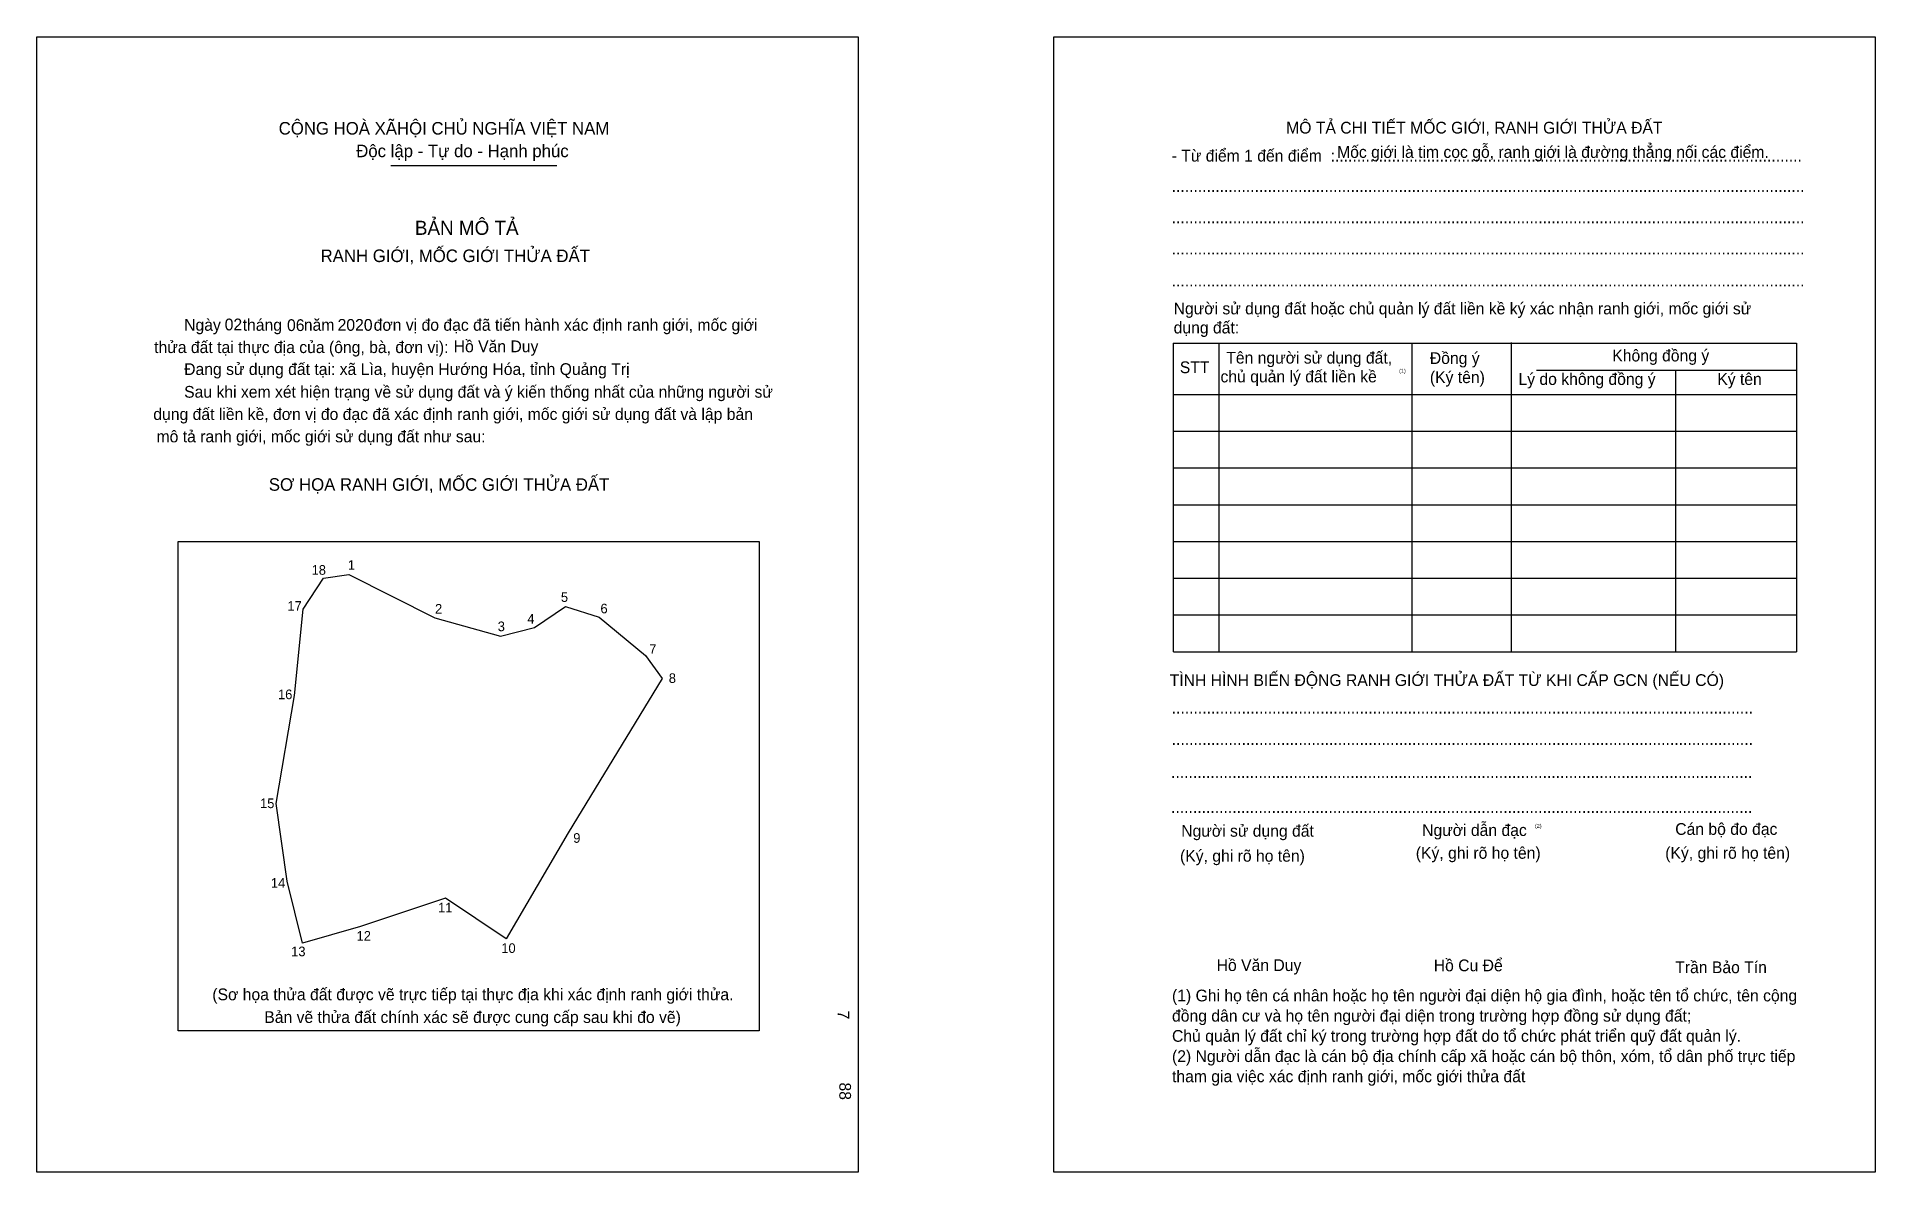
# Model space of a CAD drawing. Extents: x 550295 to 550933, y 1825761 to 1826155.
import ezdxf

# ---------------------------------------------------------------- set-up
doc = ezdxf.new("R2010")
doc.units = 0
for name, color, linetype in [('bmtKhungInTrang1', 7, 'Continuous'), ('bmtKhungInTrang2', 7, 'Continuous'), ('bmtNoiDung', 7, 'Continuous'), ('bmtTemplate', 7, 'Continuous'), ('CanhThua', 7, 'Continuous'), ('SoHieuDinhThua', 7, 'Continuous')]:
    doc.layers.add(name, color=color, linetype=linetype)

msp = doc.modelspace()

# ---------------------------------------------------------------- linework, layer by layer
at = {"layer": 'bmtKhungInTrang1'}
msp.add_lwpolyline([(550295.44, 1826154.85), (550580.13, 1826154.85), (550580.13, 1825761.09), (550295.44, 1825761.09)], close=True, dxfattribs=at)
at = {"layer": 'bmtKhungInTrang2'}
msp.add_lwpolyline([(550648.02, 1826154.85), (550932.71, 1826154.85), (550932.71, 1825761.09), (550648.02, 1825761.09)], close=True, dxfattribs=at)
at = {"layer": 'bmtTemplate'}
for p, q in [((550418.13, 1826110.22), (550475.7, 1826110.22)), ((550705.13, 1826048.64), (550705.13, 1825941.6)), ((550772.1, 1826048.64), (550772.1, 1825941.6)), ((550806.56, 1826048.77), (550806.56, 1825941.6)), ((550905.45, 1826048.64), (550905.45, 1825941.6)), ((550815.3, 1826039.21), (550905.45, 1826039.21)), ((550689.52, 1826030.8), (550905.45, 1826030.8)), ((550689.52, 1826018.06), (550905.45, 1826018.06)), ((550689.52, 1826005.31), (550905.45, 1826005.31)), ((550689.52, 1825992.57), (550905.45, 1825992.57)), ((550689.52, 1825979.83), (550905.45, 1825979.83)), ((550689.52, 1825967.08), (550905.45, 1825967.08)), ((550689.52, 1825954.34), (550905.45, 1825954.34)), ((550689.52, 1825941.6), (550905.45, 1825941.6))]:
    msp.add_line(p, q, dxfattribs=at)
for points in [[(550689.38, 1826048.64), (550905.45, 1826048.64)], [(550689.38, 1826048.64), (550689.38, 1825941.6)], [(550863.42, 1826039.08), (550863.42, 1825941.6)]]:
    msp.add_lwpolyline(points, dxfattribs=at)
msp.add_lwpolyline([(550344.42, 1825810.13), (550344.42, 1825979.81), (550545.86, 1825979.81), (550545.86, 1825810.13)], close=True, dxfattribs=at)
at = {"layer": 'CanhThua'}
for p, q in [((550387.83, 1825956.34), (550394.83, 1825967.14)), ((550394.83, 1825967.14), (550403.67, 1825968.36)), ((550403.67, 1825968.36), (550433.42, 1825953.34)), ((550384.75, 1825926.36), (550387.83, 1825956.34)), ((550433.42, 1825953.34), (550456.21, 1825947.04)), ((550467.99, 1825949.94), (550478.7, 1825957.23)), ((550478.7, 1825957.23), (550490.39, 1825953.63)), ((550490.39, 1825953.63), (550506.45, 1825940.25)), ((550456.21, 1825947.04), (550467.99, 1825949.94)), ((550506.45, 1825940.25), (550512.27, 1825932.29)), ((550512.27, 1825932.29), (550479.67, 1825878.73)), ((550378.48, 1825888.98), (550384.75, 1825926.36)), ((550382.27, 1825862.05), (550378.48, 1825888.98)), ((550479.67, 1825878.73), (550458.1, 1825842.07)), ((550387.57, 1825840.55), (550382.27, 1825862.05)), ((550437.16, 1825856.18), (550407.68, 1825846.25)), ((550458.1, 1825842.07), (550437.16, 1825856.18)), ((550407.68, 1825846.25), (550387.57, 1825840.55))]:
    msp.add_line(p, q, dxfattribs=at)

# ---------------------------------------------------------------- texts
at = {"layer": 'bmtNoiDung'}
for s, p in [('02', (550360.59, 1826053.03)), ('06', (550382.19, 1826052.8)), ('2020', (550399.72, 1826052.89)), ('Hồ Văn Duy', (550439.96, 1826045.45)), ('Hồ Văn Duy', (550704.42, 1825830.87))]:
    msp.add_text(s, height=4.073, dxfattribs=at).set_placement(p)
for s, height, p in [('7', 4.07, (550573.04, 1825817.14)), ('88', 4.073, (550573.62, 1825792.21))]:
    msp.add_text(s, height=height, rotation=270, dxfattribs=at).set_placement(p)
at = {"layer": 'bmtTemplate'}
for s, height, p in [('CỘNG HOÀ XÃHỘI CHỦ NGHĨA VIỆT NAM', 4.3449, (550379.3, 1826120.93)), ('MÔ TẢ CHI TIẾT MỐC GIỚI, RANH GIỚI THỬA ĐẤT', 4.0718, (550728.52, 1826121.28)), ('Độc lập - Tự do - Hạnh phúc', 4.3449, (550406.17, 1826113.08)), ('- Từ điểm 1 đến điểm  :...........................................................................................................', 4.07182, (550688.83, 1826111.57)), ('Mốc giới là tim cọc gỗ, ranh giới là đường thẳng nối các điểm.', 4.0718, (550746.18, 1826112.84)), ('.................................................................................................................................................', 4.07182, (550688.83, 1826101.02)), ('BẢN MÔ TẢ', 4.888, (550426.51, 1826086.15)), ('.................................................................................................................................................', 4.07182, (550688.83, 1826090.19)), ('RANH GIỚI, MỐC GIỚI THỬA ĐẤT', 4.3449, (550393.83, 1826076.72)), ('.................................................................................................................................................', 4.07182, (550688.83, 1826079.36)), ('.................................................................................................................................................', 4.07182, (550688.83, 1826068.27)), ('Người sử dụng đất hoặc chủ quản lý đất liền kề ký xác nhận ranh giới, mốc giới sử', 4.0718, (550689.52, 1826058.58)), ('Ngày     tháng     năm         đơn vị đo đạc đã tiến hành xác định ranh giới, mốc giới ', 4.0734, (550346.53, 1826052.89)), ('dụng đất:', 4.072, (550689.52, 1826051.96)), ('thửa đất tại thực địa của (ông, bà, đơn vị):', 4.0734, (550336.14, 1826045.16)), ('Tên người sử dụng đất,', 4.0718, (550707.76, 1826041.51)), ('Đồng ý', 4.072, (550778.33, 1826041.38)), ('Không đồng ý', 4.0718, (550841.56, 1826042.27)), ('Đang sử dụng đất tại: xã Lìa, huyện Hướng Hóa, tỉnh Quảng Trị', 4.0734, (550346.53, 1826037.56)), ('STT', 4.072, (550691.65, 1826038.19)), ('chủ quản lý đất liền kề', 4.0718, (550705.76, 1826035)), ('(1)', 1.358, (550767.69, 1826038.34)), ('(Ký tên)', 4.072, (550778.33, 1826034.75)), ('Lý do không đồng ý', 4.0718, (550809.05, 1826034.12)), ('Ký tên', 4.072, (550877.95, 1826034.12)), ('Sau khi xem xét hiện trạng về sử dụng đất và ý kiến thống nhất của những người sử ', 4.0734, (550346.53, 1826029.68)), ('dụng đất liền kề, đơn vị đo đạc đã xác định ranh giới, mốc giới sử dụng đất và lập bản', 4.0734, (550335.84, 1826021.95)), ('mô tả ranh giới, mốc giới sử dụng đất như sau:', 4.0734, (550336.96, 1826014.21)), ('SƠ HỌA RANH GIỚI, MỐC GIỚI THỬA ĐẤT', 4.3449, (550375.88, 1825997.41)), ('TÌNH HÌNH BIẾN ĐỘNG RANH GIỚI THỬA ĐẤT TỪ KHI CẤP GCN (NẾU CÓ)', 4.0718, (550688.14, 1825929.71)), ('.....................................................................................................................................', 4.07792, (550688.83, 1825920.13)), ('.....................................................................................................................................', 4.07792, (550688.83, 1825909.3)), ('.....................................................................................................................................', 4.07792, (550688.62, 1825897.83)), ('.....................................................................................................................................', 4.07792, (550688.62, 1825885.72)), ('Người sử dụng đất', 4.0718, (550692.15, 1825877.44)), ('Người dẫn đạc', 4.0718, (550775.66, 1825877.7)), ('(2)', 1.358, (550814.77, 1825880.5)), ('Cán bộ đo đạc', 4.0718, (550863.38, 1825878.08)), ('(Ký, ghi rõ họ tên)', 4.0718, (550691.73, 1825868.78)), ('(Ký, ghi rõ họ tên)', 4.0718, (550773.45, 1825869.8)), ('(Ký, ghi rõ họ tên)', 4.0718, (550859.92, 1825869.8)), ('Hồ Cu Để', 4.072, (550779.68, 1825830.79)), ('Trần Bảo Tín', 4.0718, (550863.38, 1825830.13)), ('(Sơ họa thửa đất được vẽ trực tiếp tại thực địa khi xác định ranh giới thửa.', 4.0734, (550356.3, 1825820.73)), ('(1) Ghi họ tên cá nhân hoặc họ tên người đại diện hộ gia đình, hoặc tên tổ chức, tên cộng', 4.0718, (550688.95, 1825820.34)), ('Bản vẽ thửa đất chính xác sẽ được cung cấp sau khi đo vẽ)', 4.0734, (550374.31, 1825812.86)), ('đồng dân cư và họ tên người đại diện trong trường hợp đồng sử dụng đất;', 4.0718, (550688.95, 1825813.33)), ('Chủ quản lý đất chỉ ký trong trường hợp đất do tổ chức phát triển quỹ đất quản lý.', 4.0718, (550688.95, 1825806.32)), ('(2) Người dẫn đạc là cán bộ địa chính cấp xã hoặc cán bộ thôn, xóm, tổ dân phố trực tiếp', 4.0718, (550688.95, 1825799.31)), ('tham gia việc xác định ranh giới, mốc giới thửa đất', 4.0718, (550688.95, 1825792.31))]:
    msp.add_text(s, height=height, dxfattribs=at).set_placement(p)
at = {"layer": 'SoHieuDinhThua'}
for s, height, p in [('1', 3.34, (550403.28, 1825969.99)), ('18', 3.345, (550390.71, 1825968.28)), ('5', 3.34, (550477.13, 1825958.87)), ('17', 3.345, (550382.32, 1825955.78)), ('2', 3.34, (550433.49, 1825954.79)), ('4', 3.34, (550465.48, 1825951.33)), ('6', 3.34, (550490.84, 1825954.9)), ('3', 3.34, (550455.23, 1825948.71)), ('7', 3.34, (550507.76, 1825940.87)), ('8', 3.34, (550514.52, 1825930.76)), ('16', 3.345, (550379.06, 1825925.13)), ('15', 3.345, (550372.83, 1825887.35)), ('9', 3.34, (550481.41, 1825875.34)), ('14', 3.345, (550376.6, 1825859.74)), ('11', 3.345, (550434.54, 1825851.19)), ('13', 3.345, (550383.62, 1825835.99)), ('12', 3.345, (550406.3, 1825841.38)), ('10', 3.345, (550456.46, 1825837.14))]:
    msp.add_text(s, height=height, dxfattribs=at).set_placement(p)

doc.saveas('drawing.dxf')
